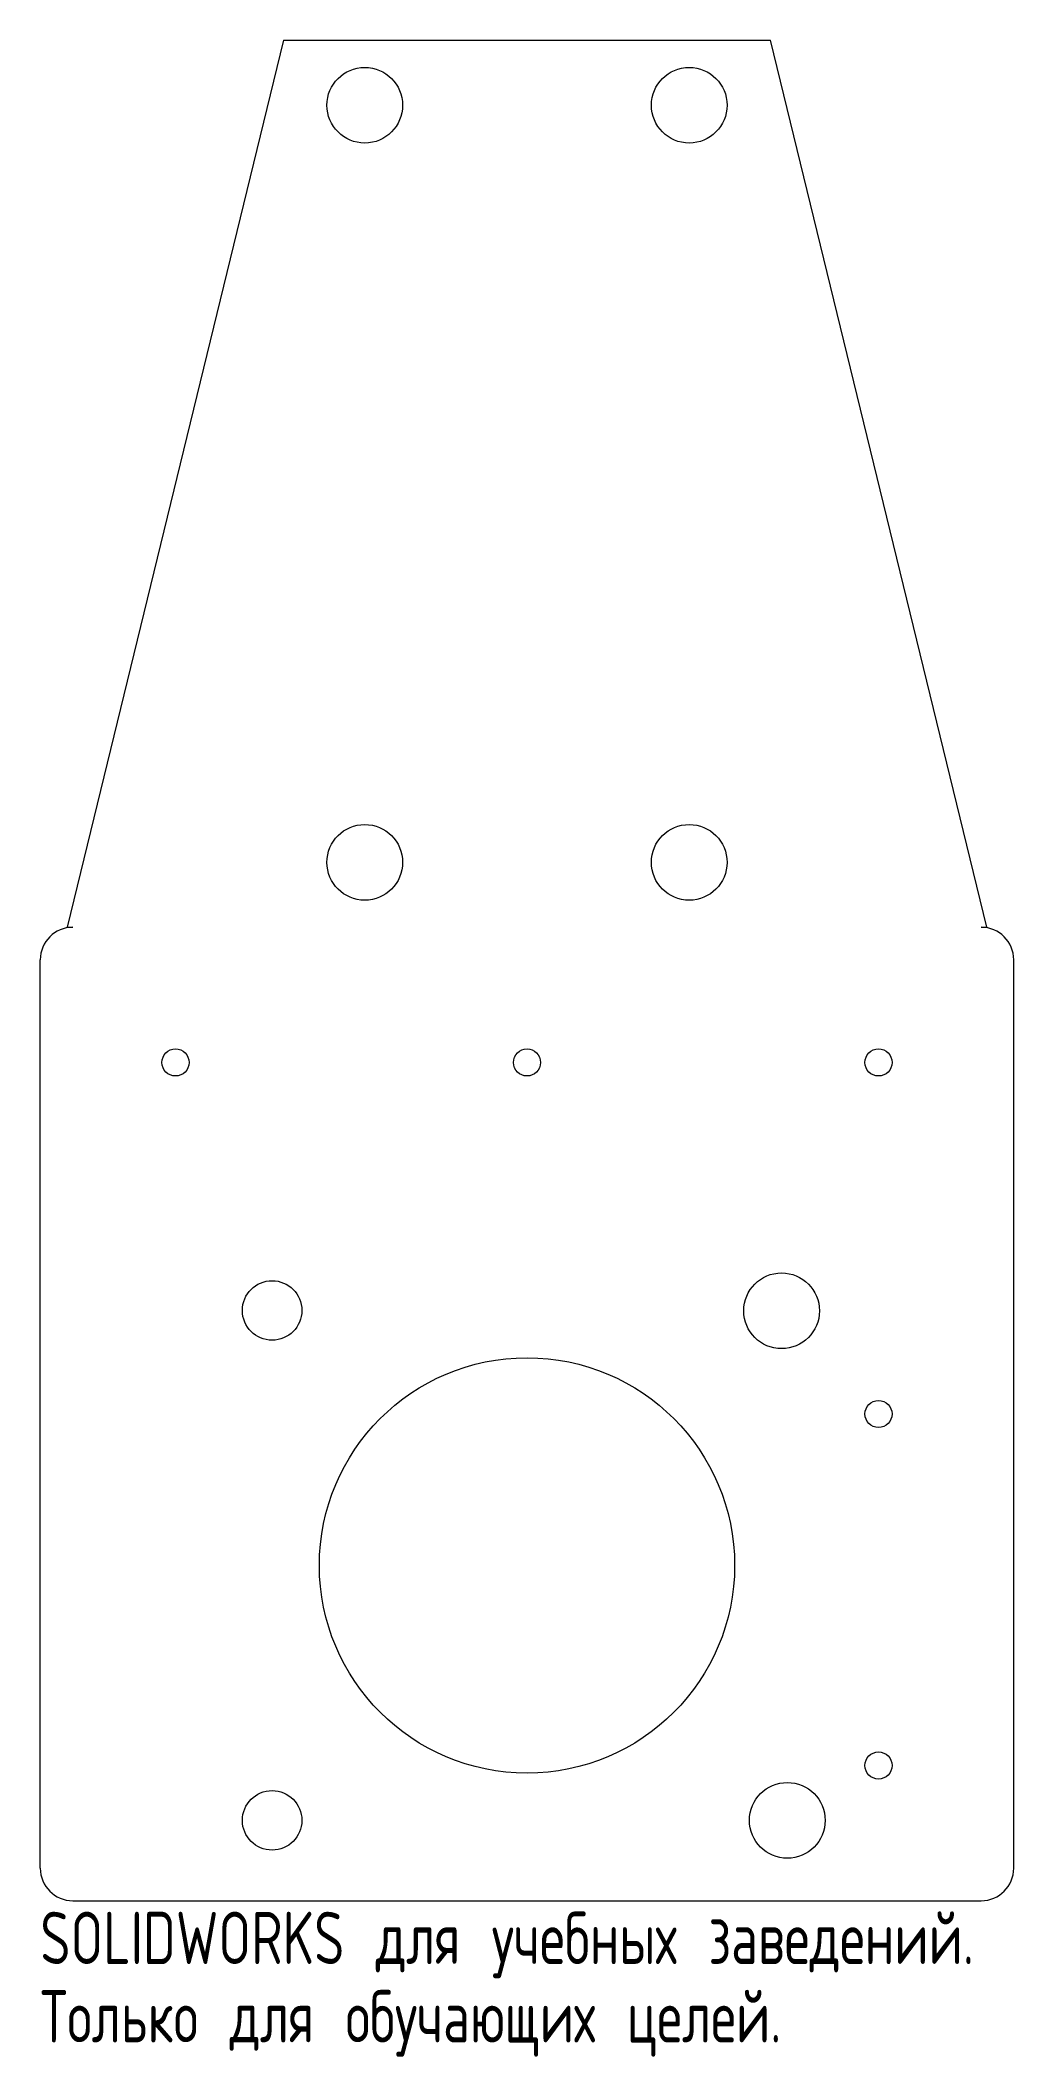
# Model space of a CAD drawing. Header units: millimetres. Extents: x -45 to 45, y -145 to 41.
import ezdxf

# ---------------------------------------------------------------- set-up
doc = ezdxf.new("R2010")
doc.units = ezdxf.units.MM
doc.styles.add('SLDTEXTSTYLE0', font='TXT', dxfattribs={"width": 0.7, "bigfont": 'bigfont'})

msp = doc.modelspace()

# ---------------------------------------------------------------- linework, layer by layer
at = {"color": 7, "linetype": 'Continuous', "lineweight": 15}
for p, q in [((-22.5, 41), (-42.51, -41)), ((-22.5, 41), (22.5, 41)), ((42.51, -41), (22.5, 41)), ((-42.51, -41), (-42, -41)), ((42, -41), (42.51, -41)), ((-45, -128), (-45, -44)), ((45, -128), (45, -44)), ((-42, -131), (42, -131))]:
    msp.add_line(p, q, dxfattribs=at)
for centre, radius in [((-15, 35), 3.5), ((15, 35), 3.5), ((-15, -35), 3.5), ((15, -35), 3.5), ((-32.5, -53.5), 1.25), ((0, -53.5), 1.25), ((32.5, -53.5), 1.25), ((-23.57, -76.43), 2.75), ((23.54, -76.46), 3.5), ((0, -100), 19.2), ((32.5, -86), 1.25), ((32.5, -118.5), 1.25), ((-23.57, -123.57), 2.75), ((24.07, -123.57), 3.5)]:
    msp.add_circle(centre, radius, dxfattribs=at)
for centre, start, end in [((-42, -44), 90, 180), ((42, -44), 0, 90), ((-42, -128), 180, 270), ((42, -128), 270, 0)]:
    msp.add_arc(centre, 3, start, end, dxfattribs=at)

# ---------------------------------------------------------------- texts
at = {"color": 7, "linetype": 'Continuous', "char_height": 4.83362, "attachment_point": 1, "style": 'SLDTEXTSTYLE0'}
for s, insert in [('SOLIDWORKS \\M+18474\\M+1847C\\M+18491 \\M+18485\\M+18489\\M+18475\\M+18471\\M+1847E\\M+1848D\\M+18487 \\M+18478\\M+18470\\M+18472\\M+18475\\M+18474\\M+18475\\M+1847E\\M+18479\\M+1847A.', (-45, -132.02)), ('\\M+18453\\M+18480\\M+1847C\\M+1848E\\M+1847B\\M+18480 \\M+18474\\M+1847C\\M+18491 \\M+18480\\M+18471\\M+18485\\M+18489\\M+18470\\M+18490\\M+1848B\\M+18479\\M+18487 \\M+18488\\M+18475\\M+1847C\\M+18475\\M+1847A.', (-45, -139.27))]:
    msp.add_mtext(s, dxfattribs=dict(at, insert=insert))

doc.saveas('drawing.dxf')
